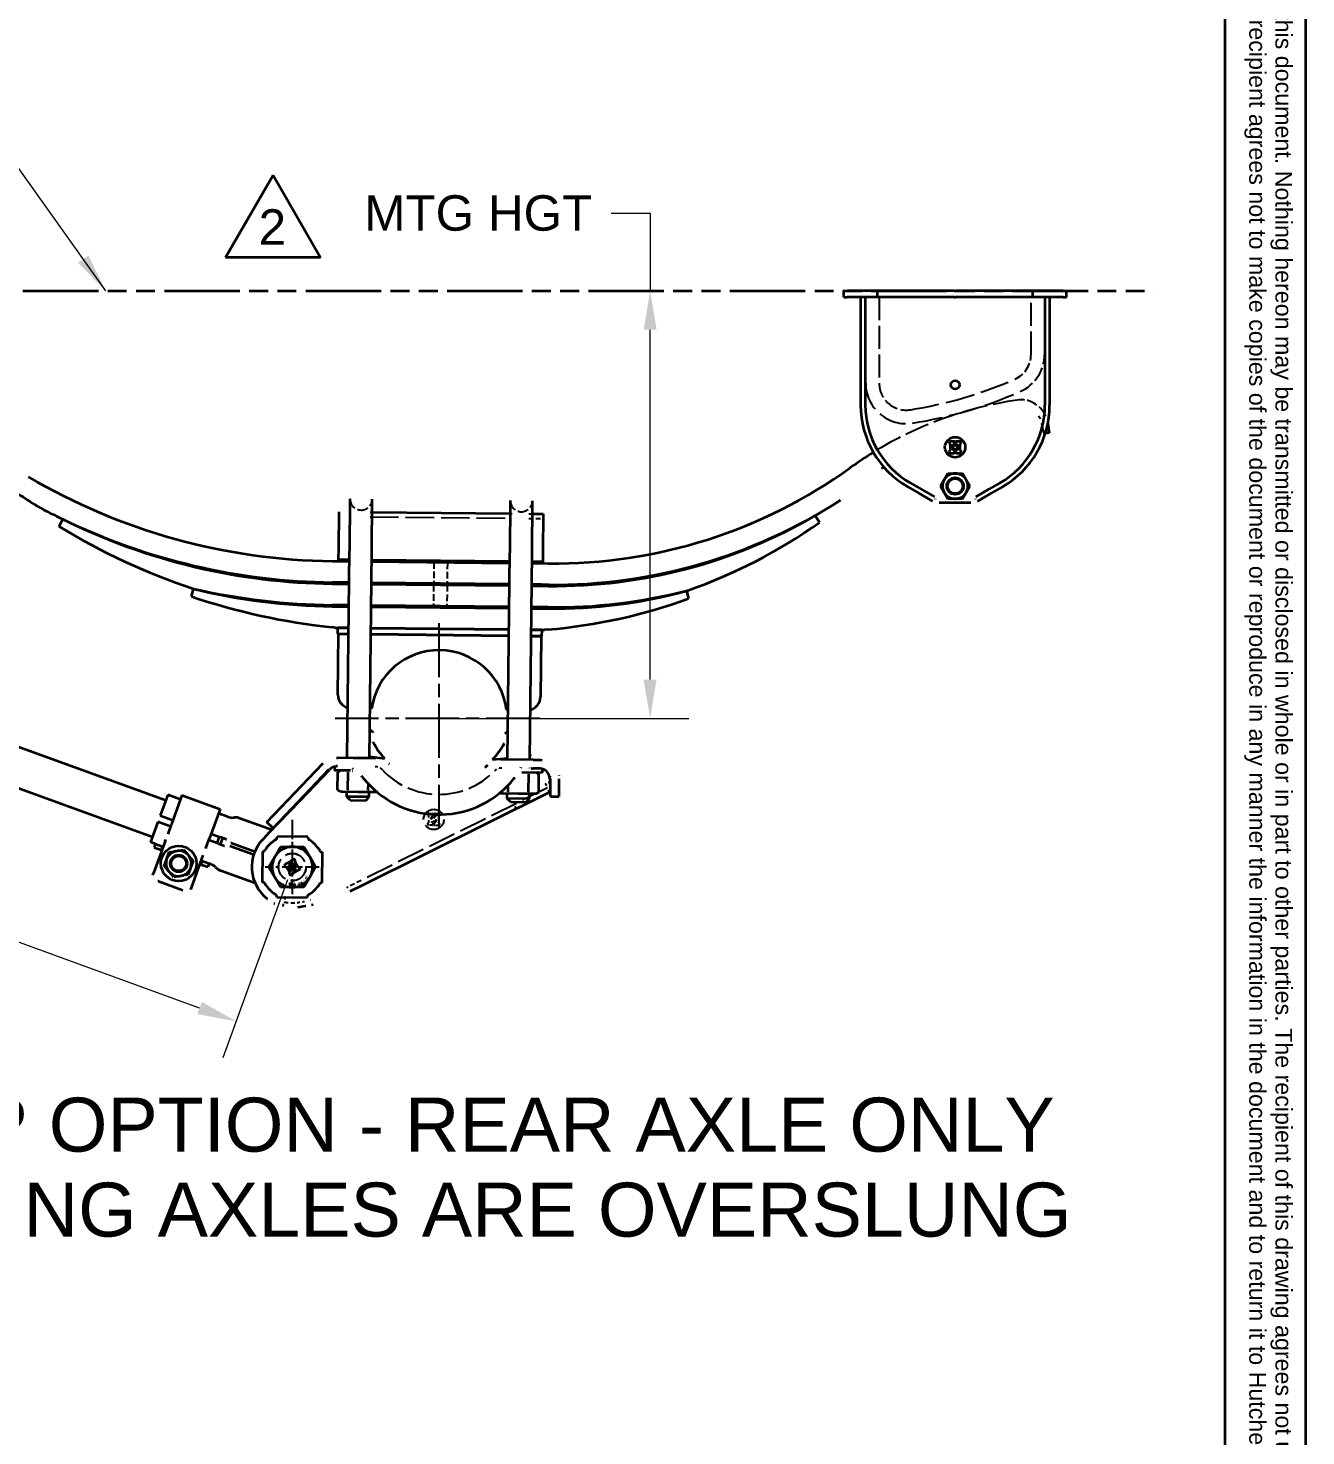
# Model space of a CAD drawing. Header units: inches. Extents: x 0 to 267, y 0 to 172.
# Drawn here: x 219.3 to 266.6, y 67.6 to 119.7 of the extents above; entities that cross this region are included whole.
import ezdxf
from ezdxf.enums import TextEntityAlignment as Align

# ---------------------------------------------------------------- set-up
doc = ezdxf.new("R2010")
doc.units = ezdxf.units.IN
doc.header["$LTSCALE"] = 8
doc.header["$MEASUREMENT"] = 0
for name, pattern in [('CHAIN', [0.7087, 0.4724, -0.0591, 0.1181, -0.0591]), ('DASHED', [0.2067, 0.1654, -0.0413]), ('DOUBLE_DASH_CHAIN', [1.2403, 0.6614, -0.0827, 0.1654, -0.0827, 0.1654, -0.0827])]:
    doc.linetypes.add(name, pattern=pattern)
for name, color, linetype, lineweight in [('Center Mark(Hutchens)', 7, 'Continuous', 25), ('Dimensions(Hutchens)', 7, 'Continuous', 25), ('Hidden Edges(Hutchens)', 7, 'DASHED', 25), ('Phantom Lines(Hutchens)', 7, 'DOUBLE_DASH_CHAIN', 70), ('Sketch Geometry(Hutchens)', 7, 'Continuous', 35), ('Symbols(Hutchens)', 7, 'Continuous', 25), ('Visible Edges(Hutchens)', 7, 'Continuous', 35)]:
    doc.layers.add(name, color=color, linetype=linetype, lineweight=lineweight)
doc.styles.add('Hutchens .164', font='ARIAL.TTF')
doc.styles.add('Hutchens .180', font='ARIAL.TTF')
doc.dimstyles.new('HUTCHENS STD DIM X.XX', dxfattribs={"dimscale": 8, "dimtxt": 0.164, "dimasz": 0.18, "dimexe": 0.18, "dimexo": 0.0625, "dimgap": 0.09, "dimtad": 0, "dimtih": 1, "dimtoh": 1, "dimrnd": 1e-08, "dimzin": 4, "dimdsep": 46, "dimtxsty": 'Hutchens .164', "dimcen": 0.09, "dimclrd": 211, "dimclre": 211, "dimclrt": 7, "dimadec": 0, "dimazin": 1, "dimtfac": 0.762195, "dimtofl": 0, "dimtmove": 0, "dimatfit": 3, "dimfxl": 0, "dimtolj": 1, "dimtzin": 0, "dimlwd": 9, "dimlwe": 9, "dimarcsym": 0})
doc.dimstyles.new('HUTCHENS STD DIM X.XX$7', dxfattribs={"dimscale": 8, "dimtxt": 0.164, "dimasz": 0.18, "dimexe": 0.18, "dimexo": 0.0625, "dimgap": 0.09, "dimtad": 0, "dimtih": 1, "dimtoh": 1, "dimrnd": 1e-08, "dimzin": 4, "dimdsep": 46, "dimtxsty": 'Hutchens .164', "dimcen": 0.09, "dimclrd": 7, "dimclre": 211, "dimclrt": 7, "dimadec": 0, "dimazin": 1, "dimtfac": 0.762195, "dimtofl": 0, "dimtmove": 0, "dimatfit": 3, "dimfxl": 0, "dimtolj": 1, "dimtzin": 0, "dimlwd": 9, "dimlwe": 9, "dimarcsym": 0})

# ---------------------------------------------------------------- blocks, each defined once
blk = doc.blocks.new('Borders D-SIZE')
at = {"layer": 'Sketch Geometry(Hutchens)'}
for p, q in [((32.9537, 21.4797), (32.9537, 0.5117)), ((33.3287, 3.8867), (33.3287, 21.4797))]:
    blk.add_line(p, q, dxfattribs=at)
at = {"layer": 'Symbols(Hutchens)', "color": 7, "insert": (33.1541, 21.4641), "char_height": 0.077, "width": 17.587282, "attachment_point": 4, "rotation": 270, "line_spacing_factor": 0.944221, "style": 'Hutchens .180'}
blk.add_mtext('\\fArial|b0|i0;\\H0.0770;This confidential drawing is the property of Hutchens Industries. Hutchens Industries makes no warranties regarding the information on this document. Nothing hereon may be transmitted or disclosed in whole or in part to other parties. The recipient of this drawing agrees not use this information for manufacturing, nor will they modify, distribute, reverse engineer, or create derivative works based on the information contained on this print without the prior written permission of Hutchens Industries. The recipient agrees not to make copies of the document or reproduce in any manner the information in the document and to return it to Hutchens Industries upon request. Any use of this document is acceptance of the terms stated above. ', dxfattribs=at)
at = {"layer": 'Symbols(Hutchens)', "color": 7}
for tag, height, style, p in [('PART_NO', 0.164, 'Hutchens .164', (33.0853, 2.8866)), ('Sheet_number', 0.164, 'Hutchens .164', (33.1339, 1.1147)), ('REV', 0.18, 'Hutchens .180', (33.0853, 1.5662)), ('SHTS_(TOTAL)', 0.164, 'Hutchens .164', (33.1339, 0.6452))]:
    blk.add_attdef(tag, text='', height=height, rotation=270, dxfattribs=dict(at, style=style)).set_placement(p, align=Align.MIDDLE_CENTER)
blk = doc.blocks.new('*D49')
at = {"layer": 'Defpoints', "color": 0, "linetype": 'Continuous'}
for p in [(205.639, 97.155), (229.088, 88.623), (227.009, 82.909)]:
    blk.add_point(p, dxfattribs=at)
at = {"layer": 'Dimensions(Hutchens)', "color": 211, "linetype": 'Continuous', "lineweight": 9}
for p, q in [((205.468, 96.685), (203.068, 90.088)), ((204.913, 90.949), (212.846, 88.063)), ((228.917, 88.153), (226.517, 81.556)), ((225.656, 83.402), (217.723, 86.288))]:
    blk.add_line(p, q, dxfattribs=at)
at = {"layer": 'Dimensions(Hutchens)', "color": 211, "linetype": 'Continuous'}
for points in [[(204.995, 91.175), (204.831, 90.723), (203.56, 91.441)], [(225.738, 83.627), (225.574, 83.176), (227.009, 82.909)]]:
    blk.add_solid(points, dxfattribs=at)
at = {"layer": 'Dimensions(Hutchens)', "color": 7, "linetype": 'Continuous', "lineweight": 9, "insert": (215.285, 87.175), "char_height": 1.312, "attachment_point": 5, "style": 'Hutchens .164'}
blk.add_mtext('\\A1; G\\PREF', dxfattribs=at)
blk = doc.blocks.new('*D54')
at = {"layer": 'Defpoints', "color": 0, "linetype": 'Continuous'}
for p in [(242.342, 109.967), (242.342, 109.967), (234.521, 94.128)]:
    blk.add_point(p, dxfattribs=at)
at = {"layer": 'Dimensions(Hutchens)', "color": 211, "linetype": 'Continuous', "lineweight": 9}
for p, q in [((240.902, 112.841), (242.342, 112.841)), ((242.342, 112.841), (242.342, 109.967)), ((242.342, 95.568), (242.342, 108.527)), ((235.021, 94.128), (243.782, 94.128))]:
    blk.add_line(p, q, dxfattribs=at)
at = {"layer": 'Dimensions(Hutchens)', "color": 211, "linetype": 'Continuous'}
for points in [[(242.102, 108.527), (242.582, 108.527), (242.342, 109.967)], [(242.102, 95.568), (242.582, 95.568), (242.342, 94.128)]]:
    blk.add_solid(points, dxfattribs=at)
at = {"layer": 'Dimensions(Hutchens)', "color": 7, "linetype": 'Continuous', "lineweight": 9, "insert": (235.721, 112.841), "char_height": 1.312, "attachment_point": 5, "style": 'Hutchens .164'}
blk.add_mtext('\\A1; MTG HGT', dxfattribs=at)
blk = doc.blocks.new('FLAG')
at = {"layer": 'Sketch Geometry(Hutchens)'}
for p, q in [((-0.22, -0.1905), (0, 0.1905)), ((0, 0.1905), (0.22, -0.1905)), ((0.22, -0.1905), (-0.22, -0.1905))]:
    blk.add_line(p, q, dxfattribs=at)
at = {"layer": 'Symbols(Hutchens)', "color": 7, "style": 'Hutchens .164'}
blk.add_attdef('NO:', text='', height=0.164, dxfattribs=at).set_placement((-0.0034, -0.0497), align=Align.MIDDLE_CENTER)

msp = doc.modelspace()

# ---------------------------------------------------------------- linework, layer by layer
at = {"layer": 'Center Mark(Hutchens)', "linetype": 'CHAIN', "ltscale": 0.527623}
msp.add_line((234.5215, 97.6561), (234.5215, 90.0565), dxfattribs=at)
at = {"layer": 'Center Mark(Hutchens)', "linetype": 'CHAIN', "ltscale": 0.526082}
msp.add_line((238.2515, 94.1283), (230.674, 94.1283), dxfattribs=at)
at = {"layer": 'Center Mark(Hutchens)', "linetype": 'CHAIN', "ltscale": 0.190971}
msp.add_line((229.0881, 90.3744), (229.0881, 87.6229), dxfattribs=at)
at = {"layer": 'Center Mark(Hutchens)', "linetype": 'CHAIN', "ltscale": 0.138781}
msp.add_line((230.0881, 88.6229), (228.0881, 88.6229), dxfattribs=at)
at = {"layer": 'Hidden Edges(Hutchens)', "ltscale": 0.642537}
for p, q in [((250.3264, 106.5479), (250.3264, 109.7354)), ((250.8264, 109.7354), (250.8264, 106.5479)), ((256.4514, 107.6104), (256.4514, 109.7354)), ((256.9514, 109.7354), (256.9514, 107.6104))]:
    msp.add_line(p, q, dxfattribs=at)
at = {"layer": 'Hidden Edges(Hutchens)', "ltscale": 0.001489}
msp.add_line((256.8537, 105.0458), (256.8527, 105.0497), dxfattribs=at)
at = {"layer": 'Hidden Edges(Hutchens)', "ltscale": 0.298367}
msp.add_line((256.9332, 104.6735), (256.8537, 105.0458), dxfattribs=at)
at = {"layer": 'Hidden Edges(Hutchens)', "ltscale": 0.014236}
msp.add_line((257.0654, 105.0809), (257.0705, 105.0465), dxfattribs=at)
at = {"layer": 'Hidden Edges(Hutchens)', "ltscale": 0.010176}
msp.add_line((256.9759, 104.6797), (256.9332, 104.6735), dxfattribs=at)
at = {"layer": 'Hidden Edges(Hutchens)', "ltscale": 0.017772}
for p, q in [((231.9707, 101.7712), (232.0458, 101.7704)), ((237.158, 101.7164), (237.233, 101.7157))]:
    msp.add_line(p, q, dxfattribs=at)
at = {"layer": 'Hidden Edges(Hutchens)', "ltscale": 0.032652}
msp.add_line((237.8454, 101.7092), (237.9829, 101.7077), dxfattribs=at)
at = {"layer": 'Hidden Edges(Hutchens)', "ltscale": 0.795632}
msp.add_line((231.9689, 101.5982), (237.2312, 101.5427), dxfattribs=at)
at = {"layer": 'Hidden Edges(Hutchens)', "ltscale": 0.127887}
msp.add_line((237.8436, 101.5362), (238.3811, 101.5305), dxfattribs=at)
at = {"layer": 'Hidden Edges(Hutchens)', "ltscale": 0.18751}
for p, q in [((234.3326, 99.9149), (234.3242, 99.127)), ((234.8325, 99.9096), (234.8242, 99.1217))]:
    msp.add_line(p, q, dxfattribs=at)
at = {"layer": 'Hidden Edges(Hutchens)', "ltscale": 0.187515}
for p, q in [((234.3237, 99.077), (234.3154, 98.289)), ((234.8237, 99.0717), (234.8154, 98.2837))]:
    msp.add_line(p, q, dxfattribs=at)
at = {"layer": 'Hidden Edges(Hutchens)', "ltscale": 0.777147}
msp.add_line((238.541, 91.5524), (231.6339, 88.1255), dxfattribs=at)
at = {"layer": 'Hidden Edges(Hutchens)', "ltscale": 0.07001}
msp.add_line((238.4577, 91.7204), (238.541, 91.5524), dxfattribs=at)
at = {"layer": 'Hidden Edges(Hutchens)', "ltscale": 0.041089}
for p, q in [((238.6179, 91.3974), (238.541, 91.5524)), ((237.3862, 90.7863), (237.3093, 90.9413)), ((237.7221, 90.953), (237.6452, 91.108)), ((228.7448, 87.1627), (228.7844, 87.3311))]:
    msp.add_line(p, q, dxfattribs=at)
at = {"layer": 'Hidden Edges(Hutchens)', "ltscale": 0.00734}
for p, q in [((234.105, 90.2025), (234.1054, 90.2337)), ((234.1087, 90.5462), (234.109, 90.5775)), ((234.3085, 90.2316), (234.3081, 90.2003)), ((234.3121, 90.5753), (234.3118, 90.5441)), ((234.3394, 90.2), (234.3397, 90.2313)), ((234.343, 90.5437), (234.3434, 90.575)), ((234.5428, 90.2291), (234.5425, 90.1979)), ((234.5465, 90.5729), (234.5461, 90.5416))]:
    msp.add_line(p, q, dxfattribs=at)
at = {"layer": 'Hidden Edges(Hutchens)', "ltscale": 0.001031}
for p, q in [((234.1369, 90.2647), (234.1417, 90.2646)), ((234.1443, 90.5146), (234.1396, 90.5146)), ((234.5072, 90.2607), (234.5119, 90.2607)), ((234.5146, 90.5107), (234.5098, 90.5107))]:
    msp.add_line(p, q, dxfattribs=at)
at = {"layer": 'Hidden Edges(Hutchens)', "ltscale": 0.033381}
for p, q in [((234.1406, 90.6084), (234.2812, 90.6069)), ((234.3749, 90.6059), (234.5155, 90.6044)), ((234.2766, 90.1694), (234.136, 90.1709)), ((234.5109, 90.167), (234.3703, 90.1684))]:
    msp.add_line(p, q, dxfattribs=at)
at = {"layer": 'Hidden Edges(Hutchens)', "ltscale": 0.059422}
for p, q in [((234.1417, 90.2646), (234.1443, 90.5146)), ((234.5098, 90.5107), (234.5072, 90.2607))]:
    msp.add_line(p, q, dxfattribs=at)
at = {"layer": 'Hidden Edges(Hutchens)', "ltscale": 0.001433}
for p, q in [((234.2668, 90.2697), (234.2667, 90.2633)), ((234.2693, 90.5133), (234.2693, 90.5068)), ((234.3822, 90.2621), (234.3822, 90.2685)), ((234.3847, 90.5056), (234.3848, 90.5121))]:
    msp.add_line(p, q, dxfattribs=at)
at = {"layer": 'Hidden Edges(Hutchens)', "ltscale": 0.002489}
for p, q in [((234.2667, 90.2633), (234.2776, 90.2632)), ((234.2802, 90.5132), (234.2693, 90.5133)), ((234.3713, 90.2622), (234.3822, 90.2621)), ((234.3848, 90.5121), (234.3739, 90.5122))]:
    msp.add_line(p, q, dxfattribs=at)
at = {"layer": 'Hidden Edges(Hutchens)', "ltscale": 0.12949}
msp.add_line((231.6339, 88.1255), (231.1506, 87.8857), dxfattribs=at)
at = {"layer": 'Hidden Edges(Hutchens)', "ltscale": 0.070009}
msp.add_line((228.8273, 87.5136), (228.7844, 87.3311), dxfattribs=at)
at = {"layer": 'Hidden Edges(Hutchens)', "ltscale": 0.101731, "flags": 128}
msp.add_lwpolyline([(256.9853, 105.3492), (256.9906, 105.3376)], dxfattribs=at)
at = {"layer": 'Hidden Edges(Hutchens)', "ltscale": 0.778767, "flags": 128}
msp.add_lwpolyline([(256.7858, 105.233), (256.733, 105.3205)], dxfattribs=at)
at = {"layer": 'Hidden Edges(Hutchens)', "ltscale": 0.089693, "flags": 128}
msp.add_lwpolyline([(256.7858, 105.233), (256.7889, 105.2271)], dxfattribs=at)
at = {"layer": 'Hidden Edges(Hutchens)', "ltscale": 0.040216, "flags": 128}
msp.add_lwpolyline([(238.4577, 91.7204), (238.4641, 91.7234)], dxfattribs=at)
at = {"layer": 'Hidden Edges(Hutchens)', "ltscale": 0.069308, "flags": 128}
msp.add_lwpolyline([(238.541, 91.5524), (238.5424, 91.5517)], dxfattribs=at)
at = {"layer": 'Hidden Edges(Hutchens)', "ltscale": 0.388232, "flags": 128}
msp.add_lwpolyline([(231.1506, 87.8857), (231.091, 87.8566)], dxfattribs=at)
at = {"layer": 'Hidden Edges(Hutchens)', "ltscale": 0.112406, "flags": 128}
msp.add_lwpolyline([(228.4064, 87.2867), (228.4228, 87.2793)], dxfattribs=at)
at = {"layer": 'Hidden Edges(Hutchens)', "ltscale": 0.124362, "flags": 128}
msp.add_lwpolyline([(228.8273, 87.5136), (228.806, 87.5179)], dxfattribs=at)
at = {"layer": 'Hidden Edges(Hutchens)', "ltscale": 0.052739, "flags": 128}
msp.add_lwpolyline([(229.7603, 87.3957), (229.7522, 87.3939)], dxfattribs=at)
at = {"layer": 'Hidden Edges(Hutchens)', "ltscale": 0.712444}
msp.add_circle((234.3258, 90.3877), 0.375, dxfattribs=at)
at = {"layer": 'Hidden Edges(Hutchens)', "ltscale": 0.116771}
msp.add_circle((234.3258, 90.3877), 0.0781, dxfattribs=at)
at = {"layer": 'Hidden Edges(Hutchens)', "ltscale": 0.642783}
msp.add_circle((229.0881, 88.6229), 0.5075, dxfattribs=at)
at = {"layer": 'Hidden Edges(Hutchens)', "ltscale": 0.639616}
msp.add_circle((229.0881, 88.6229), 0.505, dxfattribs=at)
at = {"layer": 'Hidden Edges(Hutchens)', "ltscale": 0.275691}
msp.add_arc((255.4514, 107.6104), 1, 293.63086, 0, dxfattribs=at)
at = {"layer": 'Hidden Edges(Hutchens)', "ltscale": 0.413586}
msp.add_arc((255.4514, 107.6104), 1.5, 293.63086, 0, dxfattribs=at)
at = {"layer": 'Hidden Edges(Hutchens)', "ltscale": 0.784015}
msp.add_arc((251.8264, 106.5479), 1.5, 180, 279.04122, dxfattribs=at)
at = {"layer": 'Hidden Edges(Hutchens)', "ltscale": 0.411456}
msp.add_arc((251.8264, 106.5479), 1, 180, 279.04122, dxfattribs=at)
at = {"layer": 'Hidden Edges(Hutchens)', "ltscale": 0.814862}
msp.add_arc((249.4889, 121.2381), 15.875, 279.04122, 293.63086, dxfattribs=at)
at = {"layer": 'Hidden Edges(Hutchens)', "ltscale": 0.689795}
msp.add_arc((257.9707, 92.0401), 14.03, 98.35842, 121.64926, dxfattribs=at)
at = {"layer": 'Hidden Edges(Hutchens)', "ltscale": 0.840527}
msp.add_arc((249.4889, 121.2381), 16.375, 279.04122, 293.63086, dxfattribs=at)
at = {"layer": 'Hidden Edges(Hutchens)', "ltscale": 0.306081}
msp.add_arc((256.0766, 104.9317), 1, 24.67553, 98.35813, dxfattribs=at)
at = {"layer": 'Hidden Edges(Hutchens)', "ltscale": 0.308439}
for centre in [(231.6384, 102.2592), (237.5756, 102.1965)]:
    msp.add_arc(centre, 0.4125, 179.39526, 359.39526, dxfattribs=at)
at = {"layer": 'Hidden Edges(Hutchens)', "ltscale": 0.02246}
for centre, start, end in [((230.7486, 91.9805), 89.39526, 103.87278), ((238.2482, 91.9014), 74.91775, 89.39526)]:
    msp.add_arc(centre, 0.375, start, end, dxfattribs=at)
at = {"layer": 'Hidden Edges(Hutchens)', "ltscale": 0.071872}
for centre, start, end in [((232.1533, 91.9657), 43.20833, 89.39526), ((236.8435, 91.9162), 89.39526, 135.5822)]:
    msp.add_arc(centre, 0.375, start, end, dxfattribs=at)
at = {"layer": 'Hidden Edges(Hutchens)', "ltscale": 0.700767}
msp.add_arc((234.5222, 94.1908), 2.875, 223.20833, 315.5822, dxfattribs=at)
at = {"layer": 'Hidden Edges(Hutchens)', "ltscale": 0.011587}
for centre, start, end in [((234.1366, 90.2334), 89.39526, 179.39526), ((234.1399, 90.5459), 179.39526, 269.39526), ((234.1402, 90.5771), 89.39526, 179.39526), ((234.2772, 90.2319), 359.39526, 89.39526), ((234.2805, 90.5444), 269.39526, 359.39526), ((234.2809, 90.5757), 359.39526, 89.39526), ((234.371, 90.2309), 89.39526, 179.39526), ((234.3743, 90.5434), 179.39526, 269.39526), ((234.3746, 90.5747), 89.39526, 179.39526), ((234.5116, 90.2294), 359.39526, 89.39526), ((234.5149, 90.5419), 269.39526, 359.39526), ((234.5152, 90.5732), 359.39526, 89.39526), ((234.1363, 90.2022), 179.39526, 269.39526), ((234.2769, 90.2007), 269.39526, 359.39526), ((234.3706, 90.1997), 179.39526, 269.39526), ((234.5113, 90.1982), 269.39526, 359.39526)]:
    msp.add_arc(centre, 0.0313, start, end, dxfattribs=at)
at = {"layer": 'Hidden Edges(Hutchens)', "ltscale": 0.051538}
for start, end in [(126.28932, 232.50121), (306.28932, 52.50121)]:
    msp.add_arc((234.3258, 90.3877), 0.117, start, end, dxfattribs=at)
at = {"layer": 'Hidden Edges(Hutchens)', "ltscale": 0.006796}
for centre, radius, start, end in [((234.2355, 90.2701), 0.0312, 359.39526, 52.50121), ((234.238, 90.5072), 0.0312, 306.28932, 359.39526), ((234.4135, 90.2682), 0.0313, 126.28932, 179.39526), ((234.416, 90.5053), 0.0313, 179.39526, 232.50121)]:
    msp.add_arc(centre, radius, start, end, dxfattribs=at)
at = {"layer": 'Hidden Edges(Hutchens)', "ltscale": 0.115345}
msp.add_arc((229.0881, 88.6229), 1.327, 256.77208, 277.70793, dxfattribs=at)
at = {"layer": 'Hidden Edges(Hutchens)', "ltscale": 0.067569}
msp.add_arc((228.4516, 93.3258), 6.0729, 277.70793, 280.38945, dxfattribs=at)
at = {"layer": 'Phantom Lines(Hutchens)', "lineweight": 35, "ltscale": 0.527771}
msp.add_line((208.6389, 109.9674), (261.0065, 109.9674), dxfattribs=at)
at = {"layer": 'Visible Edges(Hutchens)'}
for p, q in [((249.5139, 109.9674), (249.6389, 109.9674)), ((249.5139, 109.7354), (249.5139, 109.9674)), ((249.5139, 109.7354), (249.6389, 109.7354)), ((250.7639, 109.9674), (249.6389, 109.9674)), ((250.7639, 109.7354), (249.6389, 109.7354)), ((250.1389, 109.7354), (250.1389, 105.7354)), ((250.3119, 109.7354), (250.3119, 105.7354)), ((251.1389, 109.9674), (250.7639, 109.9674)), ((250.7639, 109.7354), (250.7639, 109.9674)), ((251.1389, 109.7354), (250.7639, 109.7354)), ((253.6077, 109.9674), (251.1389, 109.9674)), ((253.6077, 109.7354), (251.1389, 109.7354)), ((253.6389, 109.9362), (253.6077, 109.9674)), ((253.6077, 109.9674), (253.6702, 109.9674)), ((253.6077, 109.7354), (253.6389, 109.7667)), ((253.6077, 109.7354), (253.6702, 109.7354)), ((253.6702, 109.9674), (253.6389, 109.9362)), ((253.6389, 109.7667), (253.6702, 109.7354)), ((256.1389, 109.9674), (253.6702, 109.9674)), ((256.1389, 109.7354), (253.6702, 109.7354)), ((256.5139, 109.9674), (256.1389, 109.9674)), ((256.5139, 109.7354), (256.1389, 109.7354)), ((257.6389, 109.9674), (256.5139, 109.9674)), ((256.5139, 109.7354), (256.5139, 109.9674)), ((257.6389, 109.7354), (256.5139, 109.7354)), ((256.9659, 109.7354), (256.9659, 105.7354)), ((257.1389, 109.7354), (257.1389, 105.7354)), ((257.6389, 109.9674), (257.7639, 109.9674)), ((257.6389, 109.7354), (257.7639, 109.7354)), ((257.7639, 109.7354), (257.7639, 109.9674)), ((257.0705, 105.0465), (257.1212, 104.7011)), ((253.4202, 104.3604), (253.4202, 104.3292)), ((253.5921, 104.3917), (253.4514, 104.3917)), ((253.4514, 104.2979), (253.4562, 104.2979)), ((253.4562, 104.2979), (253.4562, 104.0479)), ((253.5812, 104.2979), (253.5921, 104.2979)), ((253.5812, 104.2915), (253.5812, 104.2979)), ((253.6233, 104.3292), (253.6233, 104.3604)), ((253.6546, 104.3604), (253.6546, 104.3292)), ((253.8264, 104.3917), (253.6858, 104.3917)), ((253.6858, 104.2979), (253.6967, 104.2979)), ((253.6967, 104.2979), (253.6967, 104.2915)), ((253.8217, 104.2979), (253.8264, 104.2979)), ((253.8217, 104.0479), (253.8217, 104.2979)), ((253.8577, 104.3292), (253.8577, 104.3604)), ((257.1212, 104.7011), (256.9759, 104.6797)), ((253.4202, 104.0167), (253.4202, 103.9854)), ((253.4562, 104.0479), (253.4514, 104.0479)), ((253.4514, 103.9542), (253.5921, 103.9542)), ((253.5812, 104.0479), (253.5812, 104.0543)), ((253.5921, 104.0479), (253.5812, 104.0479)), ((253.6233, 103.9854), (253.6233, 104.0167)), ((253.6546, 104.0167), (253.6546, 103.9854)), ((253.6967, 104.0479), (253.6858, 104.0479)), ((253.6858, 103.9542), (253.8264, 103.9542)), ((253.6967, 104.0543), (253.6967, 104.0479)), ((253.8264, 104.0479), (253.8217, 104.0479)), ((253.8577, 103.9854), (253.8577, 104.0167)), ((251.9754, 102.8541), (252.3866, 102.6167)), ((253.0974, 102.7354), (253.2328, 102.9699)), ((253.2328, 102.5009), (253.0974, 102.7354)), ((253.2328, 102.9699), (253.3682, 103.2044)), ((253.3682, 103.2044), (253.6389, 103.2044)), ((253.6389, 103.2044), (253.9097, 103.2044)), ((253.9097, 103.2044), (254.0451, 102.9699)), ((254.0451, 102.9699), (254.1805, 102.7354)), ((254.1805, 102.7354), (254.0451, 102.5009)), ((255.3024, 102.8541), (254.8913, 102.6167)), ((231.2259, 102.2635), (231.2054, 100.3199)), ((232.0304, 100.3112), (232.0509, 102.2548)), ((237.1631, 102.2009), (237.1426, 100.2572)), ((251.8889, 102.7043), (252.3001, 102.4669)), ((252.3001, 102.4669), (252.7389, 102.2136)), ((252.3866, 102.6167), (252.8744, 102.3351)), ((252.7389, 102.2136), (252.7983, 102.1793)), ((253.3682, 102.2664), (253.2328, 102.5009)), ((253.6389, 102.2664), (253.3682, 102.2664)), ((253.9097, 102.2664), (253.6389, 102.2664)), ((254.0451, 102.5009), (253.9097, 102.2664)), ((254.8913, 102.6167), (254.4034, 102.3351)), ((254.5389, 102.2136), (254.4796, 102.1793)), ((254.9778, 102.4669), (254.5389, 102.2136)), ((255.3889, 102.7043), (254.9778, 102.4669)), ((230.8067, 100.4441), (230.8205, 101.7489)), ((230.8205, 101.7489), (230.8208, 101.7833)), ((232.0458, 101.7704), (237.158, 101.7164)), ((237.9675, 100.2485), (237.988, 102.1922)), ((237.9829, 101.7077), (238.3829, 101.7035)), ((238.3829, 101.7035), (238.3825, 101.6691)), ((252.7983, 102.1793), (252.8016, 102.1774)), ((254.2263, 102.1104), (253.0516, 102.1104)), ((254.4796, 102.1793), (254.4763, 102.1774)), ((220.4596, 101.2349), (220.59, 101.5051)), ((238.3825, 101.6691), (238.3688, 100.3643)), ((248.4605, 101.6454), (248.6113, 101.3864)), ((230.802, 100.0022), (230.8067, 100.4441)), ((231.1246, 92.6641), (231.2054, 100.3199)), ((231.9496, 92.6554), (232.0304, 100.3112)), ((237.0618, 92.6014), (237.1426, 100.2572)), ((237.8867, 92.5927), (237.9675, 100.2485)), ((238.3688, 100.3643), (238.3641, 99.9224)), ((230.5828, 99.9545), (231.2015, 99.948)), ((230.802, 100.0022), (230.8333, 100.0019)), ((230.8328, 99.9519), (230.8333, 100.0019)), ((231.2015, 99.948), (230.8328, 99.9519)), ((231.202, 99.998), (230.8333, 100.0019)), ((232.0264, 99.9393), (237.1387, 99.8853)), ((237.1387, 99.8853), (232.0264, 99.9393)), ((237.1392, 99.9353), (232.027, 99.9893)), ((237.9636, 99.8766), (238.5823, 99.8701)), ((238.3323, 99.8727), (237.9636, 99.8766)), ((238.3329, 99.9227), (237.9641, 99.9266)), ((238.3323, 99.8727), (238.3329, 99.9227)), ((238.3329, 99.9227), (238.3641, 99.9224)), ((230.574, 99.1166), (231.1926, 99.11)), ((231.1932, 99.16), (230.5744, 99.1665)), ((230.8239, 99.1139), (230.8244, 99.1639)), ((231.1926, 99.11), (230.8239, 99.1139)), ((231.1932, 99.16), (230.8244, 99.1639)), ((232.0176, 99.1013), (237.1298, 99.0474)), ((237.1298, 99.0474), (232.0176, 99.1013)), ((237.1303, 99.0974), (232.0181, 99.1513)), ((237.1303, 99.0974), (232.0181, 99.1513)), ((238.574, 99.0821), (237.9553, 99.0886)), ((238.324, 99.0848), (237.9553, 99.0886)), ((238.3235, 99.0348), (238.324, 99.0848)), ((225.3581, 98.6398), (225.4245, 98.9323)), ((237.9548, 99.0386), (238.5736, 99.0321)), ((238.3235, 99.0348), (237.9548, 99.0386)), ((243.6871, 98.8543), (243.766, 98.5654)), ((230.5651, 98.2786), (231.1838, 98.2721)), ((231.1843, 98.3221), (230.5656, 98.3286)), ((230.8151, 98.276), (230.8156, 98.326)), ((231.1838, 98.2721), (230.8151, 98.276)), ((231.1843, 98.3221), (230.8156, 98.326)), ((232.0087, 98.2634), (237.121, 98.2094)), ((237.121, 98.2094), (232.0087, 98.2634)), ((237.1215, 98.2594), (232.0093, 98.3134)), ((237.1215, 98.2594), (232.0093, 98.3134)), ((237.9459, 98.2007), (238.5646, 98.1942)), ((238.3146, 98.1968), (237.9459, 98.2007)), ((238.5652, 98.2442), (237.9464, 98.2507)), ((238.3152, 98.2468), (237.9464, 98.2507)), ((238.3146, 98.1968), (238.3152, 98.2468)), ((230.6818, 97.4898), (230.5558, 97.5025)), ((230.6818, 97.4898), (231.1755, 97.4846)), ((230.7731, 97.2568), (230.7755, 97.4888)), ((231.173, 97.2526), (230.7731, 97.2568)), ((231.1755, 97.4846), (230.7755, 97.4888)), ((230.7806, 95.0066), (230.8043, 97.2565)), ((230.8043, 97.2565), (231.173, 97.2526)), ((237.1102, 97.1899), (231.998, 97.2439)), ((231.998, 97.2439), (237.1102, 97.1899)), ((232.0004, 97.4759), (237.1126, 97.4219)), ((237.1126, 97.4219), (232.0004, 97.4759)), ((238.3351, 97.177), (237.9352, 97.1812)), ((237.9352, 97.1812), (238.3039, 97.1773)), ((237.9376, 97.4132), (238.4313, 97.408)), ((238.3376, 97.409), (237.9376, 97.4132)), ((238.3039, 97.1773), (238.2801, 94.9274)), ((238.3351, 97.177), (238.3376, 97.409)), ((238.5564, 97.4178), (238.4313, 97.408)), ((210.8187, 96.0364), (224.4007, 91.0946)), ((210.3263, 94.6832), (223.9083, 89.7413)), ((232.0218, 94.4935), (231.969, 94.494)), ((237.0812, 94.4401), (237.0284, 94.4406)), ((231.9607, 93.7158), (232.0736, 93.6215)), ((236.9582, 93.5699), (237.073, 93.6618)), ((231.0938, 92.8113), (231.1266, 92.8506)), ((228.1505, 90.2827), (230.2195, 92.455)), ((230.6588, 92.3512), (230.6572, 92.2)), ((230.757, 92.3554), (230.7213, 92.3558)), ((230.7246, 92.6683), (230.7603, 92.6679)), ((231.3484, 92.6617), (230.7603, 92.6679)), ((231.0938, 92.8113), (231.0944, 92.8108)), ((231.1259, 92.7845), (231.0944, 92.8108)), ((232.1874, 92.6529), (231.3484, 92.6617)), ((231.9502, 92.713), (232.5059, 92.6493)), ((236.5054, 92.6071), (237.0624, 92.6591)), ((238.0102, 92.5914), (236.8239, 92.6039)), ((237.8835, 92.2892), (237.8836, 92.2972)), ((237.92, 92.7387), (237.888, 92.7131)), ((237.8887, 92.7792), (237.9207, 92.7392)), ((237.92, 92.7387), (237.9207, 92.7392)), ((238.0102, 92.5914), (238.2867, 92.5885)), ((230.4458, 92.2395), (228.3768, 90.0671)), ((229.3763, 91.091), (230.4779, 92.24)), ((231.2416, 92.1938), (230.6572, 92.2)), ((230.7671, 91.4814), (230.7741, 92.1402)), ((230.8762, 92.1977), (230.7741, 92.1402)), ((231.1458, 91.4774), (231.1528, 92.1362)), ((231.6759, 91.9707), (231.8389, 91.7841)), ((238.3442, 92.1189), (237.5909, 92.1268)), ((237.767, 92.2815), (237.765, 92.2815)), ((237.8404, 91.4067), (237.8474, 92.0655)), ((237.9472, 92.2796), (238.0069, 92.2789)), ((238.2834, 92.276), (238.0069, 92.2789)), ((238.1253, 92.1212), (238.2261, 92.0615)), ((238.2192, 91.4027), (238.2261, 92.0615)), ((238.3458, 92.2701), (238.3442, 92.1189)), ((238.6213, 91.7218), (238.6222, 91.802)), ((238.6232, 91.8974), (238.6222, 91.802)), ((238.6479, 91.2814), (238.6544, 91.8971)), ((238.9669, 91.8938), (238.9604, 91.2781)), ((224.4727, 91.2924), (224.1973, 90.5354)), ((224.9425, 91.1214), (224.4727, 91.2924)), ((225.0017, 91.284), (224.6105, 90.2088)), ((225.0017, 91.284), (226.4113, 90.7711)), ((230.868, 91.4217), (230.7671, 91.4814)), ((230.868, 91.4217), (230.9559, 91.4208)), ((230.9559, 91.4208), (231.5239, 91.4148)), ((231.1094, 91.2267), (231.1115, 91.4192)), ((231.5239, 91.4148), (232.092, 91.4088)), ((231.7107, 87.9705), (238.6179, 91.3974)), ((231.9033, 91.4694), (231.9058, 91.7097)), ((231.9344, 91.218), (231.9364, 91.4104)), ((232.092, 91.4088), (232.1799, 91.4079)), ((232.1799, 91.4079), (232.2048, 91.4219)), ((236.8051, 91.3591), (236.7805, 91.3736)), ((236.8051, 91.3591), (236.893, 91.3581)), ((236.893, 91.3581), (237.4611, 91.3521)), ((237.0466, 91.164), (237.0486, 91.3565)), ((237.083, 91.4147), (237.0855, 91.655)), ((237.4611, 91.3521), (238.0292, 91.3461)), ((237.8716, 91.1553), (237.8736, 91.3478)), ((238.0292, 91.3461), (238.1171, 91.3452)), ((238.1171, 91.3452), (238.2192, 91.4027)), ((238.6474, 91.2346), (238.6479, 91.2814)), ((238.9604, 91.2781), (238.9599, 91.2313)), ((226.4113, 90.7711), (226.0201, 89.696)), ((229.3763, 91.091), (228.5632, 90.2428)), ((231.9344, 91.218), (231.1094, 91.2267)), ((231.2331, 91.1004), (231.1094, 91.2267)), ((231.2331, 91.1004), (231.8081, 91.0943)), ((231.8081, 91.0943), (231.9344, 91.218)), ((237.8716, 91.1553), (237.0466, 91.164)), ((237.1703, 91.0377), (237.0466, 91.164)), ((237.1703, 91.0377), (237.7452, 91.0316)), ((237.7452, 91.0316), (237.8716, 91.1553)), ((238.6474, 91.2346), (238.9599, 91.2313)), ((224.1118, 90.3005), (223.8364, 89.5435)), ((224.5816, 90.1295), (224.1118, 90.3005)), ((224.1973, 90.5354), (224.6671, 90.3645)), ((224.6105, 90.2088), (224.6079, 90.2018)), ((226.7008, 90.4817), (226.3521, 90.6085)), ((226.9154, 90.4534), (226.936, 90.4553)), ((228.1783, 90.0531), (227.1507, 90.427)), ((228.3768, 90.0671), (228.1505, 90.2827)), ((228.2487, 89.9148), (228.5632, 90.2428)), ((224.6079, 90.2018), (224.4752, 89.837)), ((225.8848, 89.3241), (226.0175, 89.6889)), ((226.0201, 89.696), (226.0175, 89.6889)), ((226.0767, 89.8516), (226.4253, 89.7247)), ((226.3028, 89.5033), (226.3883, 89.7382)), ((226.5057, 89.6955), (226.4203, 89.4605)), ((226.624, 89.6524), (226.4253, 89.7247)), ((228.2487, 89.9148), (228.0053, 89.6609)), ((228.3288, 89.9984), (228.1783, 90.0531)), ((228.5375, 89.7537), (228.5374, 89.7468)), ((229.6624, 89.7419), (228.5375, 89.7537)), ((229.6624, 89.7349), (229.6624, 89.7419)), ((224.0126, 89.4794), (223.8364, 89.5435)), ((224.3817, 89.58), (223.9524, 88.4001)), ((224.0126, 89.4794), (223.9664, 89.3526)), ((223.9664, 89.3526), (224.2307, 89.2564)), ((224.0126, 89.4794), (224.2768, 89.3833)), ((224.2768, 89.3833), (224.2307, 89.2564)), ((224.2307, 89.2564), (224.2601, 89.2457)), ((224.3062, 89.3726), (224.2768, 89.3833)), ((224.4471, 88.9379), (224.5323, 89.172)), ((224.5323, 89.172), (224.7776, 89.2153)), ((224.7776, 89.2153), (224.8202, 89.2228)), ((224.8202, 89.2228), (225.0656, 89.2661)), ((225.0656, 89.2661), (225.2257, 89.0752)), ((226.3399, 89.4898), (225.9912, 89.6166)), ((226.3399, 89.4898), (226.5385, 89.4175)), ((226.5561, 89.4111), (226.5385, 89.4175)), ((226.5561, 89.4111), (226.5643, 89.4081)), ((226.624, 89.6524), (226.6416, 89.646)), ((226.6497, 89.6431), (226.6416, 89.646)), ((227.6583, 89.0766), (226.7761, 89.3976)), ((226.8189, 89.515), (227.7011, 89.194)), ((227.9841, 89.197), (227.9722, 88.0721)), ((228.4386, 88.9979), (228.6551, 89.3729)), ((228.6551, 89.3729), (229.0881, 89.3729)), ((229.0881, 89.3729), (229.5211, 89.3729)), ((229.5211, 89.3729), (229.7376, 88.9979)), ((230.1921, 88.0487), (230.204, 89.1736)), ((224.3471, 88.6631), (224.4323, 88.8972)), ((224.5072, 88.4722), (224.3471, 88.6631)), ((224.4323, 88.8972), (224.4471, 88.9379)), ((225.2257, 89.0752), (225.2536, 89.0421)), ((225.2536, 89.0421), (225.4137, 88.8512)), ((225.4137, 88.8512), (225.3285, 88.6171)), ((225.362, 87.8872), (225.7913, 89.0671)), ((225.6696, 88.7328), (225.699, 88.7221)), ((225.7452, 88.849), (225.699, 88.7221)), ((225.699, 88.7221), (225.9633, 88.626)), ((225.7452, 88.849), (225.7158, 88.8597)), ((225.7452, 88.849), (226.0095, 88.7528)), ((226.0095, 88.7528), (225.9633, 88.626)), ((226.0644, 88.7328), (226.0095, 88.7528)), ((228.2221, 88.6229), (228.4386, 88.9979)), ((228.8049, 88.6759), (228.8201, 88.6494)), ((228.9381, 88.7889), (228.8163, 88.7185)), ((228.8628, 88.638), (228.8669, 88.6404)), ((228.8669, 88.6404), (228.9927, 88.4226)), ((228.9752, 88.7029), (228.9846, 88.7083)), ((228.9872, 88.6821), (228.9752, 88.7029)), ((228.9961, 88.751), (228.9808, 88.7774)), ((229.0079, 88.793), (229.0231, 88.7666)), ((229.1411, 88.906), (229.0193, 88.8357)), ((229.0658, 88.7552), (229.0752, 88.7606)), ((229.0752, 88.7606), (229.0872, 88.7398)), ((229.1835, 88.8231), (229.1876, 88.8255)), ((229.3092, 88.6053), (229.1835, 88.8231)), ((229.199, 88.8682), (229.1838, 88.8946)), ((229.7376, 88.9979), (229.9541, 88.6229)), ((223.9229, 88.319), (223.9524, 88.4001)), ((224.5351, 88.4391), (224.5072, 88.4722)), ((224.6952, 88.2482), (224.5351, 88.4391)), ((224.9406, 88.2915), (224.6952, 88.2482)), ((224.9832, 88.299), (224.9406, 88.2915)), ((225.2285, 88.3423), (224.9832, 88.299)), ((225.3137, 88.5764), (225.2285, 88.3423)), ((225.3285, 88.6171), (225.3137, 88.5764)), ((226.2471, 88.6165), (226.2617, 88.6019)), ((227.4719, 88.1117), (226.4443, 88.4856)), ((228.4386, 88.2479), (228.2221, 88.6229)), ((228.6551, 87.8729), (228.4386, 88.2479)), ((228.9771, 88.3775), (228.9924, 88.3511)), ((228.9927, 88.4226), (228.9886, 88.4202)), ((229.0351, 88.3397), (229.1569, 88.41)), ((229.1009, 88.4851), (229.0889, 88.5059)), ((229.1104, 88.4905), (229.1009, 88.4851)), ((229.1683, 88.4527), (229.1531, 88.4791)), ((229.1801, 88.4947), (229.1954, 88.4683)), ((229.189, 88.5636), (229.201, 88.5428)), ((229.201, 88.5428), (229.1916, 88.5374)), ((229.2381, 88.4568), (229.3598, 88.5272)), ((229.3133, 88.6077), (229.3092, 88.6053)), ((229.3713, 88.5698), (229.356, 88.5963)), ((229.7376, 88.2479), (229.5211, 87.8729)), ((229.5826, 88.2353), (229.5958, 88.2242)), ((229.5958, 88.2242), (229.5963, 88.2249)), ((229.6563, 88.1701), (229.6694, 88.1592)), ((229.7063, 88.2248), (229.6684, 88.1797)), ((229.6694, 88.1592), (229.7169, 88.2159)), ((229.7169, 88.2159), (229.7063, 88.2248)), ((229.9541, 88.6229), (229.7376, 88.2479)), ((224.1271, 88.1001), (225.0353, 87.7697)), ((225.3325, 87.8062), (225.362, 87.8872)), ((227.7128, 88.024), (227.4719, 88.1117)), ((229.0881, 87.8729), (228.6551, 87.8729)), ((229.0542, 88.0022), (228.9781, 88.0022)), ((228.9781, 88.0022), (228.9781, 87.9881)), ((228.9781, 87.9881), (229.04, 87.9881)), ((229.04, 87.9881), (228.9852, 87.8822)), ((228.9852, 87.8822), (229.0023, 87.8822)), ((229.0023, 87.8822), (229.0542, 87.9842)), ((229.0542, 87.9842), (229.0542, 88.0022)), ((229.5211, 87.8729), (229.0881, 87.8729)), ((229.1458, 87.9803), (229.1477, 87.9695)), ((229.1477, 87.9695), (229.1691, 87.9733)), ((229.1831, 87.8941), (229.1617, 87.8903)), ((229.1617, 87.8903), (229.1638, 87.8782)), ((229.1638, 87.8782), (229.2214, 87.8884)), ((229.1796, 88.0033), (229.1673, 88.0011)), ((229.1691, 87.9733), (229.1831, 87.8941)), ((229.1983, 87.8968), (229.1796, 88.0033)), ((229.2193, 87.9005), (229.1983, 87.8968)), ((229.2214, 87.8884), (229.2193, 87.9005)), ((229.3384, 87.9357), (229.3377, 87.9354)), ((229.3377, 87.9354), (229.3443, 87.9213)), ((229.452, 88.0521), (229.4127, 88.0294)), ((229.4127, 88.0294), (229.42, 88.0167)), ((229.42, 88.0167), (229.4593, 88.0394)), ((229.4593, 88.0394), (229.452, 88.0521)), ((231.2275, 87.7308), (231.7107, 87.9705)), ((228.5138, 87.5108), (228.5137, 87.5039)), ((228.5137, 87.5039), (229.6387, 87.492)), ((229.6387, 87.492), (229.6388, 87.4989))]:
    msp.add_line(p, q, dxfattribs=at)
at = {"layer": 'Visible Edges(Hutchens)', "flags": 128}
for points in [[(250.9985, 103.438), (250.91, 103.3744)], [(252.8744, 102.3351), (252.8765, 102.3316)], [(252.8978, 102.2575), (252.8995, 102.2503)], [(254.38, 102.2575), (254.3784, 102.2503)], [(254.4034, 102.3351), (254.4014, 102.3316)], [(252.8016, 102.1774), (252.8051, 102.1754)], [(254.4763, 102.1774), (254.4728, 102.1754)], [(232.0736, 93.6215), (232.0656, 93.6102)], [(237.0702, 93.3994), (237.0655, 93.3913)], [(231.0944, 92.8108), (231.0955, 92.8118)], [(232.0864, 93.2474), (232.0804, 93.2561)], [(236.9375, 93.1962), (236.9447, 93.214)], [(230.2195, 92.455), (230.236, 92.4717)], [(230.7213, 92.3558), (230.7085, 92.3557)], [(232.6851, 92.4319), (232.6656, 92.4522)], [(236.3216, 92.3935), (236.22, 92.2939)], [(236.8239, 92.6039), (236.8054, 92.6039)], [(237.5515, 92.3021), (237.562, 92.3235)], [(237.8885, 92.7594), (237.89, 92.7587)], [(238.2867, 92.5885), (238.3382, 92.586)], [(230.964, 92.1968), (230.9565, 92.1967)], [(231.1528, 92.1362), (231.1441, 92.1412)], [(231.3173, 92.1733), (231.3108, 92.1722)], [(231.3441, 92.254), (231.3183, 92.2703)], [(231.6759, 91.9707), (231.6477, 92.0006)], [(231.6759, 91.9707), (231.6557, 91.9897)], [(231.6759, 91.9707), (231.6638, 91.9844)], [(237.3101, 91.9113), (237.3381, 91.9318)], [(237.3101, 91.9113), (237.3219, 91.9263)], [(237.8474, 92.0655), (237.8355, 92.069)], [(237.9473, 92.2796), (237.9401, 92.2796)], [(238.0374, 92.1221), (238.0298, 92.1221)], [(238.2261, 92.0615), (238.2175, 92.0665)], [(238.6496, 91.9609), (238.647, 91.9752)], [(238.6544, 91.8971), (238.6544, 91.8997)], [(238.9581, 92.0108), (238.9589, 92.0059)], [(230.7671, 91.4814), (230.7758, 91.4763)], [(230.9559, 91.4208), (230.9634, 91.4208)], [(231.1458, 91.4774), (231.1632, 91.4723)], [(231.5239, 91.4148), (231.5391, 91.4147)], [(231.9033, 91.4694), (231.9119, 91.4644)], [(232.092, 91.4088), (232.0964, 91.4088)], [(236.7867, 91.3787), (236.7912, 91.3771)], [(236.893, 91.3581), (236.9006, 91.3581)], [(237.083, 91.4147), (237.1004, 91.4096)], [(237.4611, 91.3521), (237.4763, 91.3521)], [(237.8404, 91.4067), (237.8491, 91.4017)], [(238.0292, 91.3461), (238.0368, 91.3462)], [(238.6179, 91.3974), (238.6182, 91.3979)], [(238.6213, 91.7218), (238.6215, 91.7022)], [(238.6393, 91.5835), (238.6379, 91.5888)], [(224.3817, 89.58), (224.405, 89.6441)], [(225.8848, 89.3241), (225.8819, 89.3163)], [(226.5643, 89.4081), (226.5723, 89.4053)], [(226.8189, 89.515), (226.8133, 89.5225)], [(229.4955, 88.1514), (229.4935, 88.1493)], [(229.4985, 88.12), (229.4983, 88.1208)], [(229.5041, 88.1412), (229.5049, 88.1417)], [(229.5256, 88.1429), (229.5263, 88.1425)], [(229.565, 88.1282), (229.5627, 88.1308)], [(229.5969, 88.2634), (229.5962, 88.2626)], [(229.5963, 88.2249), (229.5964, 88.2252)], [(229.5988, 88.2381), (229.5989, 88.2386)], [(229.6068, 88.2536), (229.6072, 88.254)], [(229.62, 88.2617), (229.6205, 88.2618)], [(229.6353, 88.2566), (229.6369, 88.255)], [(229.6451, 88.2696), (229.6435, 88.2709)], [(229.6528, 88.2109), (229.653, 88.2093)], [(229.6595, 88.2494), (229.6593, 88.2501)], [(229.6649, 88.224), (229.6648, 88.2248)], [(229.6684, 88.1797), (229.6683, 88.181)], [(224.1271, 88.1001), (224.1107, 88.1063)], [(225.3325, 87.8062), (225.3284, 87.7966)], [(229.1673, 88.0011), (229.1674, 87.9999)], [(229.2978, 88.0231), (229.2975, 88.0221)], [(229.3003, 87.991), (229.3009, 87.9898)], [(229.3148, 87.9985), (229.3142, 88)], [(229.3174, 88.0446), (229.3165, 88.0442)], [(229.3228, 88.0327), (229.3233, 88.0329)], [(229.3251, 87.9687), (229.3259, 87.9686)], [(229.3311, 87.983), (229.3303, 87.9832)], [(229.3393, 88.0329), (229.3409, 88.0321)], [(229.3443, 87.9213), (229.3447, 87.9214)], [(229.3461, 88.0461), (229.3452, 88.0464)], [(229.3467, 87.9857), (229.3462, 87.9854)], [(229.349, 87.9721), (229.3498, 87.9725)], [(229.3534, 87.9391), (229.3529, 87.9389)], [(229.3573, 87.9256), (229.3589, 87.9264)], [(229.3604, 88.0077), (229.3606, 88.0074)], [(229.3634, 88.0007), (229.363, 88.0001)], [(229.3682, 87.9902), (229.369, 87.9879)], [(229.3767, 88.0113), (229.3757, 88.0132)], [(229.386, 87.9601), (229.3863, 87.9631)], [(229.5063, 88.0788), (229.5086, 88.0761)], [(229.5188, 88.0893), (229.5179, 88.0904)], [(229.5452, 88.0642), (229.5435, 88.0652)], [(229.5525, 88.1177), (229.5534, 88.1166)], [(229.5673, 88.0658), (229.5665, 88.0652)], [(229.5727, 88.0869), (229.573, 88.0861)], [(229.5759, 88.0556), (229.5779, 88.0577)], [(228.1556, 87.4479), (228.1654, 87.4402)], [(228.4064, 87.2867), (228.4416, 87.2694)], [(229.578, 87.1824), (229.5873, 87.1841)], [(229.7975, 87.2267), (229.8569, 87.2401)]]:
    msp.add_lwpolyline(points, dxfattribs=at)
at = {"layer": 'Visible Edges(Hutchens)'}
for centre, radius in [((253.6389, 106.4854), 0.1563), ((253.6389, 104.1729), 0.375), ((253.6389, 104.1729), 0.0781), ((253.6389, 102.7354), 0.3126), ((253.6389, 102.7354), 0.3125), ((253.6389, 102.7354), 0.28), ((224.8804, 88.7572), 0.6562), ((224.8804, 88.7572), 0.3126), ((224.8804, 88.7572), 0.3125), ((224.8804, 88.7572), 0.28), ((229.0881, 88.6229), 0.0781)]:
    msp.add_circle(centre, radius, dxfattribs=at)
for centre, radius, start, end in [((253.6389, 105.7354), 3.5, 180, 240), ((253.6389, 105.7354), 3.327, 180, 240), ((253.6389, 105.7354), 3.327, 300, 0), ((253.6389, 105.7354), 3.5, 300, 0), ((253.4514, 104.3604), 0.0312, 90, 180), ((253.4514, 104.3292), 0.0313, 180, 270), ((253.5499, 104.2915), 0.0312, 306.89406, 0), ((253.5921, 104.3604), 0.0312, 0, 90), ((253.5921, 104.3292), 0.0312, 270, 0), ((253.6858, 104.3604), 0.0312, 90, 180), ((253.6858, 104.3292), 0.0312, 180, 270), ((253.7279, 104.2915), 0.0312, 180, 233.10594), ((253.8264, 104.3604), 0.0313, 0, 90), ((253.8264, 104.3292), 0.0312, 270, 0), ((257.9707, 92.0401), 14.03, 121.64926, 125.81493), ((253.4514, 104.0167), 0.0312, 90, 180), ((253.4514, 103.9854), 0.0313, 180, 270), ((253.6389, 104.1729), 0.117, 126.89406, 233.10594), ((253.5499, 104.0543), 0.0312, 0, 53.10594), ((253.5921, 104.0167), 0.0312, 0, 90), ((253.5921, 103.9854), 0.0312, 270, 0), ((253.6858, 104.0167), 0.0312, 90, 180), ((253.6858, 103.9854), 0.0312, 180, 270), ((253.7279, 104.0543), 0.0312, 126.89406, 180), ((253.6389, 104.1729), 0.117, 306.89406, 53.10594), ((253.8264, 104.0167), 0.0313, 0, 90), ((253.8264, 103.9854), 0.0312, 270, 0), ((238.7804, 118.6336), 18.7646, 269.3953, 305.81494), ((230.823, 122.7114), 22.7582, 239.5959, 269.39525), ((253.6389, 102.7354), 0.469, 150, 210), ((253.6389, 102.7354), 0.469, 90, 150), ((253.6389, 102.7354), 0.469, 30, 90), ((253.6389, 102.7354), 0.469, 330, 30), ((232.1018, 121.9378), 23.5186, 235.95259, 238.06356), ((238.7804, 118.6336), 19.5526, 269.3953, 302.86011), ((253.6389, 102.7354), 0.469, 210, 270), ((253.6389, 102.7354), 0.469, 270, 330), ((230.823, 122.7114), 23.5462, 241.7026, 244.24066), ((233.0291, 121.8153), 24.1152, 238.5855, 251.57512), ((230.823, 122.7114), 23.5462, 244.25024, 269.39525), ((230.8176, 122.1952), 23.0799, 243.70548, 269.39525), ((238.7766, 118.2734), 19.2423, 269.39526, 300.21564), ((237.2504, 117.3886), 19.625, 289.31388, 305.37324), ((233.2588, 122.303), 24.9473, 251.53677, 263.77996), ((230.823, 122.7114), 24.3842, 257.16732, 257.20903), ((230.8015, 120.6756), 22.3983, 256.10974, 269.39518), ((230.823, 122.7114), 24.3842, 257.20903, 269.3951), ((236.7603, 117.9694), 20.63, 274.99478, 289.85206), ((238.7617, 116.87), 18.6769, 269.39546, 285.29059), ((238.7766, 118.2734), 20.0303, 269.39527, 284.1909), ((238.7766, 118.2734), 20.0303, 284.1909, 284.35065), ((234.5215, 94.1283), 2.5263, 7.10138, 171.68914), ((231.2805, 95.0013), 0.5, 179.39526, 254.17681), ((237.7802, 94.9327), 0.5, 284.61372, 359.39526), ((234.3208, 94.3686), 2.5, 206.64803, 223.45242), ((234.7272, 94.3644), 2.5, 315.33811, 332.1425), ((230.7486, 91.9805), 0.375, 103.87278, 136.20765), ((234.5215, 94.1283), 3.5625, 221.14832, 321.51342), ((238.2482, 91.9014), 0.375, 359.39526, 74.91775), ((226.8717, 90.9515), 0.5, 250.00592, 275.01364), ((226.9797, 89.9572), 0.5, 70.00592, 95.01364), ((228.4124, 89.7481), 0.125, 300.9834, 359.39526), ((229.7873, 89.7336), 0.125, 179.39526, 237.80713), ((224.8804, 88.7572), 0.4695, 102.65042, 157.36142), ((224.8804, 88.7572), 0.4695, 42.65042, 97.36142), ((229.0881, 88.6229), 1.5, 136.20765, 231.56278), ((227.9772, 89.3218), 0.125, 273.15633, 327.82092), ((229.0881, 88.6229), 1.1875, 120.9834, 147.82092), ((229.0881, 88.6229), 0.75, 90, 150), ((229.0881, 88.6229), 0.75, 30, 90), ((229.0881, 88.6229), 1.1875, 30.9696, 57.80713), ((230.2135, 89.2982), 0.125, 210.9696, 265.63419), ((224.8804, 88.7572), 0.4695, 162.65042, 217.36142), ((224.8804, 88.7572), 0.4695, 342.65042, 37.36142), ((225.8935, 88.263), 0.5, 44.9982, 70.00592), ((229.0881, 88.6229), 0.75, 150, 210), ((228.832, 88.6915), 0.0313, 120, 210), ((228.8472, 88.6651), 0.0313, 210, 300), ((228.9537, 88.7618), 0.0313, 30, 120), ((229.0881, 88.6229), 0.117, 149.5768, 270.4232), ((228.969, 88.7354), 0.0313, 300, 30), ((229.0349, 88.8087), 0.0313, 120, 210), ((229.0502, 88.7823), 0.0312, 210, 300), ((229.0881, 88.6229), 0.117, 329.5768, 90.4232), ((229.1567, 88.879), 0.0313, 30, 120), ((229.172, 88.8526), 0.0313, 300, 30), ((229.0881, 88.6229), 0.75, 330, 30), ((224.8804, 88.7572), 0.4695, 222.65042, 277.36142), ((224.8804, 88.7572), 0.4695, 282.65042, 337.36142), ((226.6153, 88.9554), 0.5, 224.9982, 250.00592), ((229.0881, 88.6229), 0.75, 210, 270), ((229.0042, 88.3931), 0.0312, 120, 210), ((229.0195, 88.3667), 0.0312, 210, 300), ((229.0881, 88.6229), 0.75, 270, 330), ((229.126, 88.4634), 0.0312, 30, 120), ((229.1412, 88.437), 0.0313, 300, 30), ((229.2072, 88.5103), 0.0312, 120, 210), ((229.2224, 88.4839), 0.0312, 210, 300), ((229.329, 88.5806), 0.0312, 30, 120), ((229.3442, 88.5542), 0.0312, 300, 30), ((227.9627, 87.9475), 0.125, 30.9696, 85.63419), ((229.0881, 88.6229), 1.1875, 210.9696, 237.80713), ((228.3888, 87.5121), 0.125, 359.39526, 57.80713), ((229.7637, 87.4976), 0.125, 120.9834, 179.39526), ((229.0881, 88.6229), 1.1875, 300.9834, 327.82092), ((230.199, 87.9239), 0.125, 93.15633, 147.82092), ((228.4516, 93.3258), 6.2459, 277.70793, 280.38945)]:
    msp.add_arc(centre, radius, start, end, dxfattribs=at)

# ---------------------------------------------------------------- block references
at = {"xscale": 8, "yscale": 8, "zscale": 8}
msp.add_blockref('Borders D-SIZE', (0, 0), dxfattribs=at)
msp.add_blockref('FLAG', (228.377, 112.7288), dxfattribs=at).add_auto_attribs({'NO:': '2'})

# ---------------------------------------------------------------- texts
at = {"layer": 'Symbols(Hutchens)', "color": 7, "insert": (232.723, 77.4949), "char_height": 2, "width": 50.471034, "attachment_point": 5, "line_spacing_factor": 0.944221, "style": 'Hutchens .164'}
msp.add_mtext('{\\fArial|b0|i0;\\H2.0000;NO-HOP OPTION - REAR AXLE ONLY\\PREMAINING AXLES ARE OVERSLUNG}', dxfattribs=at)

# ---------------------------------------------------------------- dimensions: what is measured, and where the dimension line sits
at = {"layer": 'Dimensions(Hutchens)', "color": 211, "linetype": 'Continuous', "lineweight": 9}
for base, p1, p2, angle, text, override, picture, middle in [((242.342, 109.9674), (234.5215, 94.1283), (242.342, 109.9674), 270, ' MTG HGT', {"dimdec": 2, "dimse2": 1, "dimtp": 0, "dimtm": 0, "dimtdec": 2, "dimtmove": 1, "dimatfit": 2}, '*D54', (242.1536, 112.8413)), ((227.0092, 82.9093), (205.6389, 97.1549), (229.0881, 88.6229), 160.00592, ' G\\PREF', {"dimdec": 2, "dimtp": 0, "dimtm": 0, "dimtdec": 2, "dimatfit": 2}, '*D49', (215.2846, 87.1753))]:
    dim = msp.add_linear_dim(base=base, p1=p1, p2=p2, angle=angle, text=text, dimstyle='HUTCHENS STD DIM X.XX', override=override, dxfattribs=at)
    dim.commit()
    dim.dimension.update_dxf_attribs({"geometry": picture, "text_midpoint": middle, "dimtype": 160})

# ---------------------------------------------------------------- leaders
at = {"layer": 'Symbols(Hutchens)', "color": 7, "linetype": 'Continuous', "lineweight": 9, "annotation_type": 0, "has_hookline": 1, "hookline_direction": 1, "text_width": 13.1513}
msp.add_leader([(222.1769, 109.9674), (217.4059, 116.6756), (217.3385, 116.6756)], dimstyle='HUTCHENS STD DIM X.XX$7', override={"dimtad": 0}, dxfattribs=at)

doc.saveas('drawing.dxf')
